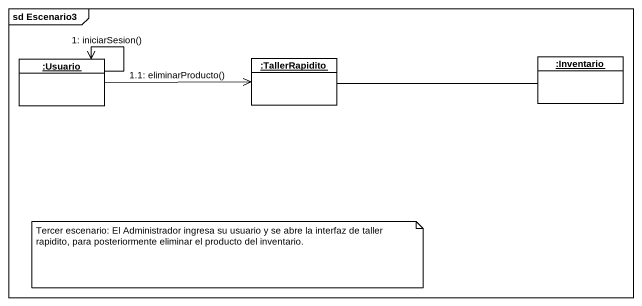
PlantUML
@startuml
mainframe sd Escenario3
hide circle
hide empty members
object ":Usuario" as Usuario
object ":TallerRapidito" as TallerRapidito
object ":Inventario" as Inventario
TallerRapidito -right- Inventario
Usuario --> Usuario : 1: iniciarSesion()
Usuario -right-> TallerRapidito : 1.1: eliminarProducto()
note as N1
  Tercer escenario: El Administrador ingresa su usuario y se abre la interfaz de taller rapidito, para posteriormente eliminar el producto del inventario.
end note
@enduml
